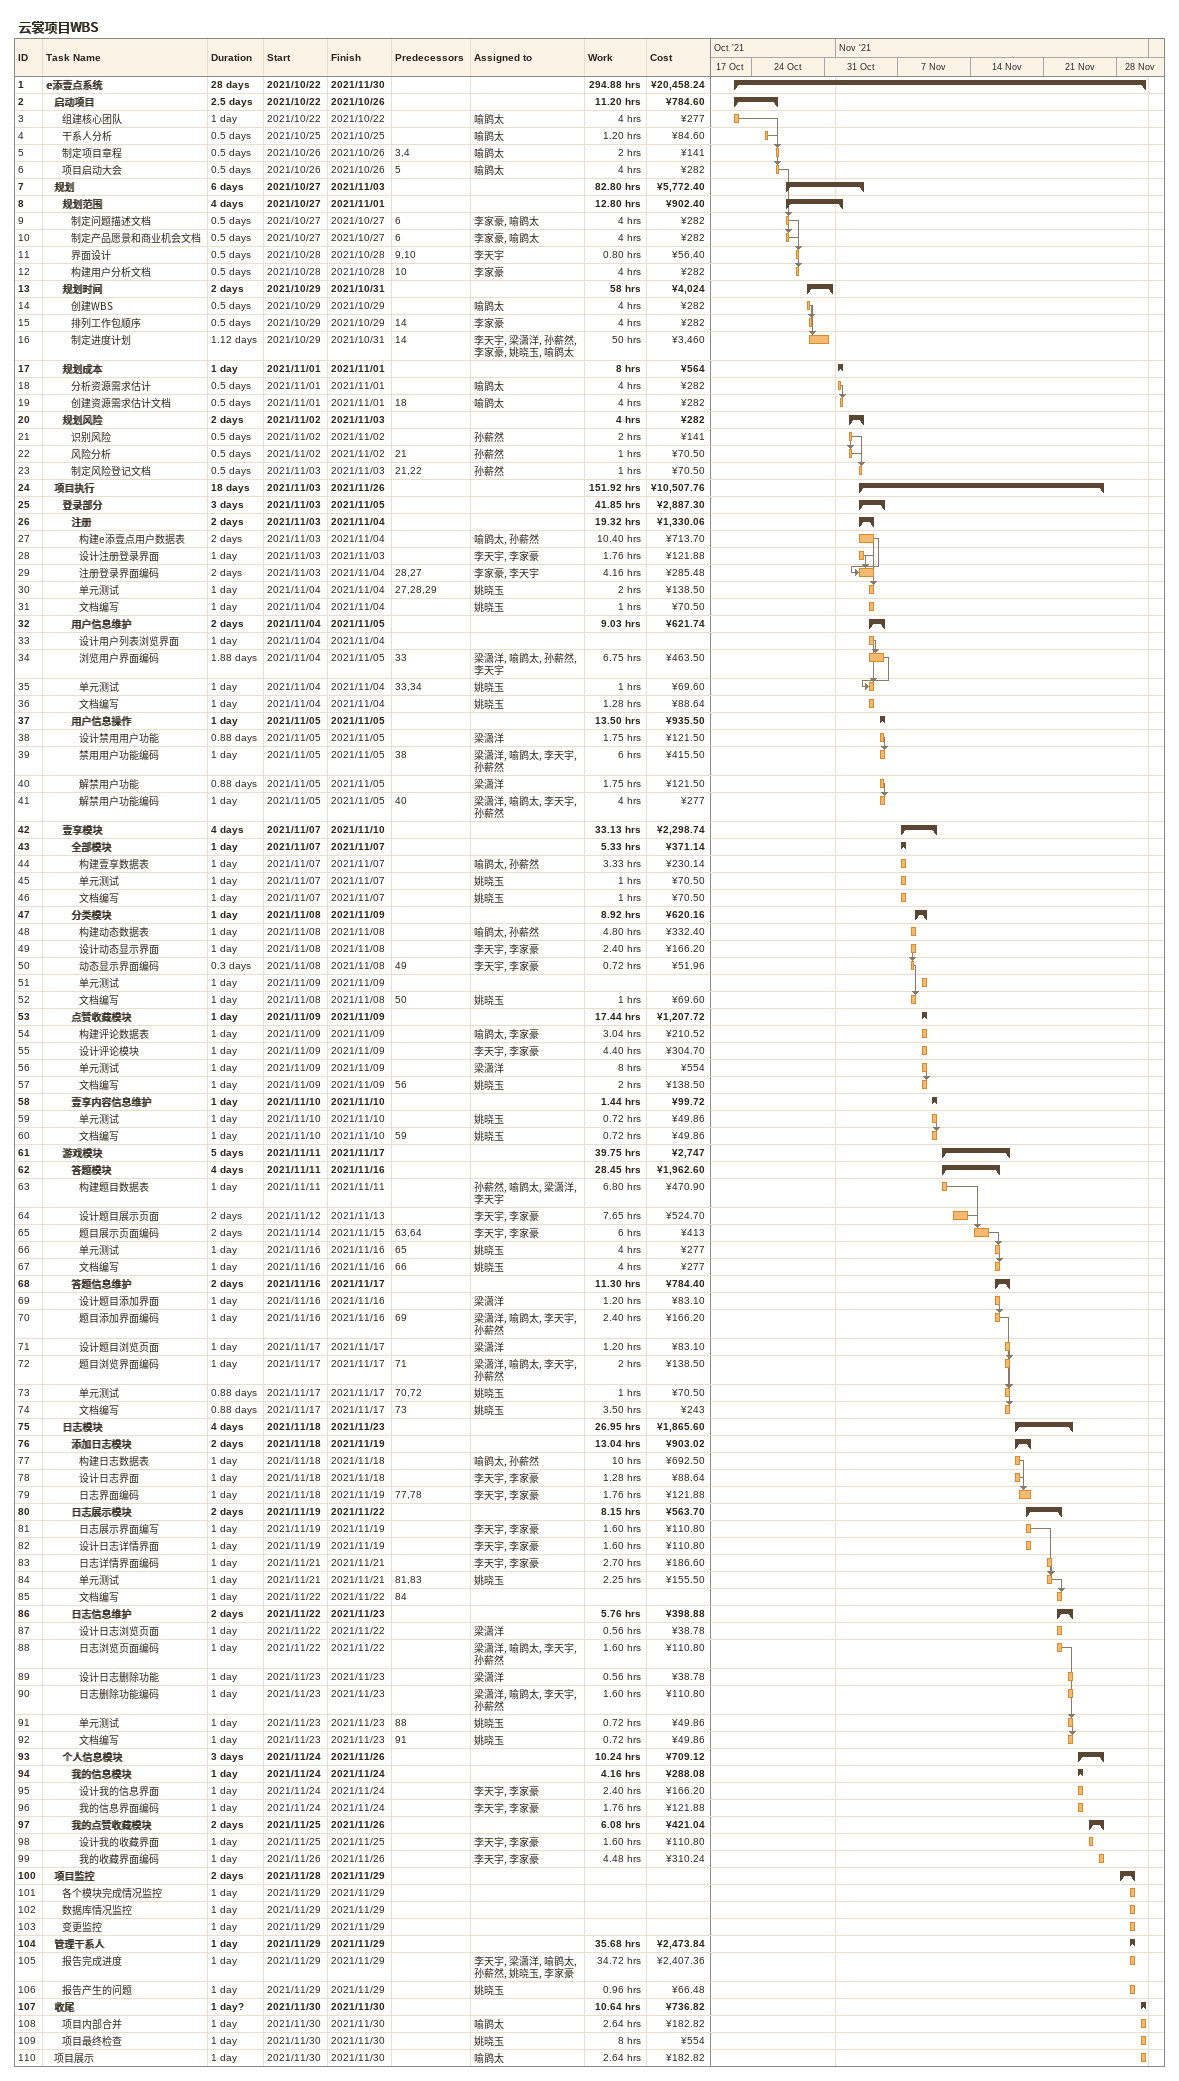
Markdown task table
云裳项目WBS

| ID | Level | Task | Duration | Start | Finish | Predecessors | Resources | Work (h) | Cost (¥) |
|---|---|---|---|---|---|---|---|---|---|
| 1 | 1 | **e添壹点系统** | 28d | 2021-10-22 | 2021-11-30 |  |  | 294.88 | 20458.24 |
| 2 | 2 | **启动项目** | 2.5d | 2021-10-22 | 2021-10-26 |  |  | 11.20 | 784.60 |
| 3 | 3 | 组建核心团队 | 1d | 2021-10-22 | 2021-10-22 |  | 喻鹍太 | 4 | 277 |
| 4 | 3 | 干系人分析 | 0.5d | 2021-10-25 | 2021-10-25 |  | 喻鹍太 | 1.20 | 84.60 |
| 5 | 3 | 制定项目章程 | 0.5d | 2021-10-26 | 2021-10-26 | 3, 4 | 喻鹍太 | 2 | 141 |
| 6 | 3 | 项目启动大会 | 0.5d | 2021-10-26 | 2021-10-26 | 5 | 喻鹍太 | 4 | 282 |
| 7 | 2 | **规划** | 6d | 2021-10-27 | 2021-11-03 |  |  | 82.80 | 5772.40 |
| 8 | 3 | **规划范围** | 4d | 2021-10-27 | 2021-11-01 |  |  | 12.80 | 902.40 |
| 9 | 4 | 制定问题描述文档 | 0.5d | 2021-10-27 | 2021-10-27 | 6 | 李家豪, 喻鹍太 | 4 | 282 |
| 10 | 4 | 制定产品愿景和商业机会文档 | 0.5d | 2021-10-27 | 2021-10-27 | 6 | 李家豪, 喻鹍太 | 4 | 282 |
| 11 | 4 | 界面设计 | 0.5d | 2021-10-28 | 2021-10-28 | 9, 10 | 李天宇 | 0.80 | 56.40 |
| 12 | 4 | 构建用户分析文档 | 0.5d | 2021-10-28 | 2021-10-28 | 10 | 李家豪 | 4 | 282 |
| 13 | 3 | **规划时间** | 2d | 2021-10-29 | 2021-10-31 |  |  | 58 | 4024 |
| 14 | 4 | 创建WBS | 0.5d | 2021-10-29 | 2021-10-29 |  | 喻鹍太 | 4 | 282 |
| 15 | 4 | 排列工作包顺序 | 0.5d | 2021-10-29 | 2021-10-29 | 14 | 李家豪 | 4 | 282 |
| 16 | 4 | 制定进度计划 | 1.12d | 2021-10-29 | 2021-10-31 | 14 | 李天宇, 梁潇洋, 孙薪然, 李家豪, 姚晓玉, 喻鹍太 | 50 | 3460 |
| 17 | 3 | **规划成本** | 1d | 2021-11-01 | 2021-11-01 |  |  | 8 | 564 |
| 18 | 4 | 分析资源需求估计 | 0.5d | 2021-11-01 | 2021-11-01 |  | 喻鹍太 | 4 | 282 |
| 19 | 4 | 创建资源需求估计文档 | 0.5d | 2021-11-01 | 2021-11-01 | 18 | 喻鹍太 | 4 | 282 |
| 20 | 3 | **规划风险** | 2d | 2021-11-02 | 2021-11-03 |  |  | 4 | 282 |
| 21 | 4 | 识别风险 | 0.5d | 2021-11-02 | 2021-11-02 |  | 孙薪然 | 2 | 141 |
| 22 | 4 | 风险分析 | 0.5d | 2021-11-02 | 2021-11-02 | 21 | 孙薪然 | 1 | 70.50 |
| 23 | 4 | 制定风险登记文档 | 0.5d | 2021-11-03 | 2021-11-03 | 21, 22 | 孙薪然 | 1 | 70.50 |
| 24 | 2 | **项目执行** | 18d | 2021-11-03 | 2021-11-26 |  |  | 151.92 | 10507.76 |
| 25 | 3 | **登录部分** | 3d | 2021-11-03 | 2021-11-05 |  |  | 41.85 | 2887.30 |
| 26 | 4 | **注册** | 2d | 2021-11-03 | 2021-11-04 |  |  | 19.32 | 1330.06 |
| 27 | 5 | 构建e添壹点用户数据表 | 2d | 2021-11-03 | 2021-11-04 |  | 喻鹍太, 孙薪然 | 10.40 | 713.70 |
| 28 | 5 | 设计注册登录界面 | 1d | 2021-11-03 | 2021-11-03 |  | 李天宇, 李家豪 | 1.76 | 121.88 |
| 29 | 5 | 注册登录界面编码 | 2d | 2021-11-03 | 2021-11-04 | 28, 27 | 李家豪, 李天宇 | 4.16 | 285.48 |
| 30 | 5 | 单元测试 | 1d | 2021-11-04 | 2021-11-04 | 27, 28, 29 | 姚晓玉 | 2 | 138.50 |
| 31 | 5 | 文档编写 | 1d | 2021-11-04 | 2021-11-04 |  | 姚晓玉 | 1 | 70.50 |
| 32 | 4 | **用户信息维护** | 2d | 2021-11-04 | 2021-11-05 |  |  | 9.03 | 621.74 |
| 33 | 5 | 设计用户列表浏览界面 | 1d | 2021-11-04 | 2021-11-04 |  |  |  |  |
| 34 | 5 | 浏览用户界面编码 | 1.88d | 2021-11-04 | 2021-11-05 | 33 | 梁潇洋, 喻鹍太, 孙薪然, 李天宇 | 6.75 | 463.50 |
| 35 | 5 | 单元测试 | 1d | 2021-11-04 | 2021-11-04 | 33, 34 | 姚晓玉 | 1 | 69.60 |
| 36 | 5 | 文档编写 | 1d | 2021-11-04 | 2021-11-04 |  | 姚晓玉 | 1.28 | 88.64 |
| 37 | 4 | **用户信息操作** | 1d | 2021-11-05 | 2021-11-05 |  |  | 13.50 | 935.50 |
| 38 | 5 | 设计禁用用户功能 | 0.88d | 2021-11-05 | 2021-11-05 |  | 梁潇洋 | 1.75 | 121.50 |
| 39 | 5 | 禁用用户功能编码 | 1d | 2021-11-05 | 2021-11-05 | 38 | 梁潇洋, 喻鹍太, 李天宇, 孙薪然 | 6 | 415.50 |
| 40 | 5 | 解禁用户功能 | 0.88d | 2021-11-05 | 2021-11-05 |  | 梁潇洋 | 1.75 | 121.50 |
| 41 | 5 | 解禁用户功能编码 | 1d | 2021-11-05 | 2021-11-05 | 40 | 梁潇洋, 喻鹍太, 李天宇, 孙薪然 | 4 | 277 |
| 42 | 3 | **壹享模块** | 4d | 2021-11-07 | 2021-11-10 |  |  | 33.13 | 2298.74 |
| 43 | 4 | **全部模块** | 1d | 2021-11-07 | 2021-11-07 |  |  | 5.33 | 371.14 |
| 44 | 5 | 构建壹享数据表 | 1d | 2021-11-07 | 2021-11-07 |  | 喻鹍太, 孙薪然 | 3.33 | 230.14 |
| 45 | 5 | 单元测试 | 1d | 2021-11-07 | 2021-11-07 |  | 姚晓玉 | 1 | 70.50 |
| 46 | 5 | 文档编写 | 1d | 2021-11-07 | 2021-11-07 |  | 姚晓玉 | 1 | 70.50 |
| 47 | 4 | **分类模块** | 1d | 2021-11-08 | 2021-11-09 |  |  | 8.92 | 620.16 |
| 48 | 5 | 构建动态数据表 | 1d | 2021-11-08 | 2021-11-08 |  | 喻鹍太, 孙薪然 | 4.80 | 332.40 |
| 49 | 5 | 设计动态显示界面 | 1d | 2021-11-08 | 2021-11-08 |  | 李天宇, 李家豪 | 2.40 | 166.20 |
| 50 | 5 | 动态显示界面编码 | 0.3d | 2021-11-08 | 2021-11-08 | 49 | 李天宇, 李家豪 | 0.72 | 51.96 |
| 51 | 5 | 单元测试 | 1d | 2021-11-09 | 2021-11-09 |  |  |  |  |
| 52 | 5 | 文档编写 | 1d | 2021-11-08 | 2021-11-08 | 50 | 姚晓玉 | 1 | 69.60 |
| 53 | 4 | **点赞收藏模块** | 1d | 2021-11-09 | 2021-11-09 |  |  | 17.44 | 1207.72 |
| 54 | 5 | 构建评论数据表 | 1d | 2021-11-09 | 2021-11-09 |  | 喻鹍太, 李家豪 | 3.04 | 210.52 |
| 55 | 5 | 设计评论模块 | 1d | 2021-11-09 | 2021-11-09 |  | 李天宇, 李家豪 | 4.40 | 304.70 |
| 56 | 5 | 单元测试 | 1d | 2021-11-09 | 2021-11-09 |  | 梁潇洋 | 8 | 554 |
| 57 | 5 | 文档编写 | 1d | 2021-11-09 | 2021-11-09 | 56 | 姚晓玉 | 2 | 138.50 |
| 58 | 4 | **壹享内容信息维护** | 1d | 2021-11-10 | 2021-11-10 |  |  | 1.44 | 99.72 |
| 59 | 5 | 单元测试 | 1d | 2021-11-10 | 2021-11-10 |  | 姚晓玉 | 0.72 | 49.86 |
| 60 | 5 | 文档编写 | 1d | 2021-11-10 | 2021-11-10 | 59 | 姚晓玉 | 0.72 | 49.86 |
| 61 | 3 | **游戏模块** | 5d | 2021-11-11 | 2021-11-17 |  |  | 39.75 | 2747 |
| 62 | 4 | **答题模块** | 4d | 2021-11-11 | 2021-11-16 |  |  | 28.45 | 1962.60 |
| 63 | 5 | 构建题目数据表 | 1d | 2021-11-11 | 2021-11-11 |  | 孙薪然, 喻鹍太, 梁潇洋, 李天宇 | 6.80 | 470.90 |
| 64 | 5 | 设计题目展示页面 | 2d | 2021-11-12 | 2021-11-13 |  | 李天宇, 李家豪 | 7.65 | 524.70 |
| 65 | 5 | 题目展示页面编码 | 2d | 2021-11-14 | 2021-11-15 | 63, 64 | 李天宇, 李家豪 | 6 | 413 |
| 66 | 5 | 单元测试 | 1d | 2021-11-16 | 2021-11-16 | 65 | 姚晓玉 | 4 | 277 |
| 67 | 5 | 文档编写 | 1d | 2021-11-16 | 2021-11-16 | 66 | 姚晓玉 | 4 | 277 |
| 68 | 4 | **答题信息维护** | 2d | 2021-11-16 | 2021-11-17 |  |  | 11.30 | 784.40 |
| 69 | 5 | 设计题目添加界面 | 1d | 2021-11-16 | 2021-11-16 |  | 梁潇洋 | 1.20 | 83.10 |
| 70 | 5 | 题目添加界面编码 | 1d | 2021-11-16 | 2021-11-16 | 69 | 梁潇洋, 喻鹍太, 李天宇, 孙薪然 | 2.40 | 166.20 |
| 71 | 5 | 设计题目浏览页面 | 1d | 2021-11-17 | 2021-11-17 |  | 梁潇洋 | 1.20 | 83.10 |
| 72 | 5 | 题目浏览界面编码 | 1d | 2021-11-17 | 2021-11-17 | 71 | 梁潇洋, 喻鹍太, 李天宇, 孙薪然 | 2 | 138.50 |
| 73 | 5 | 单元测试 | 0.88d | 2021-11-17 | 2021-11-17 | 70, 72 | 姚晓玉 | 1 | 70.50 |
| 74 | 5 | 文档编写 | 0.88d | 2021-11-17 | 2021-11-17 | 73 | 姚晓玉 | 3.50 | 243 |
| 75 | 3 | **日志模块** | 4d | 2021-11-18 | 2021-11-23 |  |  | 26.95 | 1865.60 |
| 76 | 4 | **添加日志模块** | 2d | 2021-11-18 | 2021-11-19 |  |  | 13.04 | 903.02 |
| 77 | 5 | 构建日志数据表 | 1d | 2021-11-18 | 2021-11-18 |  | 喻鹍太, 孙薪然 | 10 | 692.50 |
| 78 | 5 | 设计日志界面 | 1d | 2021-11-18 | 2021-11-18 |  | 李天宇, 李家豪 | 1.28 | 88.64 |
| 79 | 5 | 日志界面编码 | 1d | 2021-11-18 | 2021-11-19 | 77, 78 | 李天宇, 李家豪 | 1.76 | 121.88 |
| 80 | 4 | **日志展示模块** | 2d | 2021-11-19 | 2021-11-22 |  |  | 8.15 | 563.70 |
| 81 | 5 | 日志展示界面编写 | 1d | 2021-11-19 | 2021-11-19 |  | 李天宇, 李家豪 | 1.60 | 110.80 |
| 82 | 5 | 设计日志详情界面 | 1d | 2021-11-19 | 2021-11-19 |  | 李天宇, 李家豪 | 1.60 | 110.80 |
| 83 | 5 | 日志详情界面编码 | 1d | 2021-11-21 | 2021-11-21 |  | 李天宇, 李家豪 | 2.70 | 186.60 |
| 84 | 5 | 单元测试 | 1d | 2021-11-21 | 2021-11-21 | 81, 83 | 姚晓玉 | 2.25 | 155.50 |
| 85 | 5 | 文档编写 | 1d | 2021-11-22 | 2021-11-22 | 84 |  |  |  |
| 86 | 4 | **日志信息维护** | 2d | 2021-11-22 | 2021-11-23 |  |  | 5.76 | 398.88 |
| 87 | 5 | 设计日志浏览页面 | 1d | 2021-11-22 | 2021-11-22 |  | 梁潇洋 | 0.56 | 38.78 |
| 88 | 5 | 日志浏览页面编码 | 1d | 2021-11-22 | 2021-11-22 |  | 梁潇洋, 喻鹍太, 李天宇, 孙薪然 | 1.60 | 110.80 |
| 89 | 5 | 设计日志删除功能 | 1d | 2021-11-23 | 2021-11-23 |  | 梁潇洋 | 0.56 | 38.78 |
| 90 | 5 | 日志删除功能编码 | 1d | 2021-11-23 | 2021-11-23 |  | 梁潇洋, 喻鹍太, 李天宇, 孙薪然 | 1.60 | 110.80 |
| 91 | 5 | 单元测试 | 1d | 2021-11-23 | 2021-11-23 | 88 | 姚晓玉 | 0.72 | 49.86 |
| 92 | 5 | 文档编写 | 1d | 2021-11-23 | 2021-11-23 | 91 | 姚晓玉 | 0.72 | 49.86 |
| 93 | 3 | **个人信息模块** | 3d | 2021-11-24 | 2021-11-26 |  |  | 10.24 | 709.12 |
| 94 | 4 | **我的信息模块** | 1d | 2021-11-24 | 2021-11-24 |  |  | 4.16 | 288.08 |
| 95 | 5 | 设计我的信息界面 | 1d | 2021-11-24 | 2021-11-24 |  | 李天宇, 李家豪 | 2.40 | 166.20 |
| 96 | 5 | 我的信息界面编码 | 1d | 2021-11-24 | 2021-11-24 |  | 李天宇, 李家豪 | 1.76 | 121.88 |
| 97 | 4 | **我的点赞收藏模块** | 2d | 2021-11-25 | 2021-11-26 |  |  | 6.08 | 421.04 |
| 98 | 5 | 设计我的收藏界面 | 1d | 2021-11-25 | 2021-11-25 |  | 李天宇, 李家豪 | 1.60 | 110.80 |
| 99 | 5 | 我的收藏界面编码 | 1d | 2021-11-26 | 2021-11-26 |  | 李天宇, 李家豪 | 4.48 | 310.24 |
| 100 | 2 | **项目监控** | 2d | 2021-11-28 | 2021-11-29 |  |  |  |  |
| 101 | 3 | 各个模块完成情况监控 | 1d | 2021-11-29 | 2021-11-29 |  |  |  |  |
| 102 | 3 | 数据库情况监控 | 1d | 2021-11-29 | 2021-11-29 |  |  |  |  |
| 103 | 3 | 变更监控 | 1d | 2021-11-29 | 2021-11-29 |  |  |  |  |
| 104 | 2 | **管理干系人** | 1d | 2021-11-29 | 2021-11-29 |  |  | 35.68 | 2473.84 |
| 105 | 3 | 报告完成进度 | 1d | 2021-11-29 | 2021-11-29 |  | 李天宇, 梁潇洋, 喻鹍太, 孙薪然, 姚晓玉, 李家豪 | 34.72 | 2407.36 |
| 106 | 3 | 报告产生的问题 | 1d | 2021-11-29 | 2021-11-29 |  | 姚晓玉 | 0.96 | 66.48 |
| 107 | 2 | **收尾** | 1d? | 2021-11-30 | 2021-11-30 |  |  | 10.64 | 736.82 |
| 108 | 3 | 项目内部合并 | 1d | 2021-11-30 | 2021-11-30 |  | 喻鹍太 | 2.64 | 182.82 |
| 109 | 3 | 项目最终检查 | 1d | 2021-11-30 | 2021-11-30 |  | 姚晓玉 | 8 | 554 |
| 110 | 2 | 项目展示 | 1d | 2021-11-30 | 2021-11-30 |  | 喻鹍太 | 2.64 | 182.82 |
